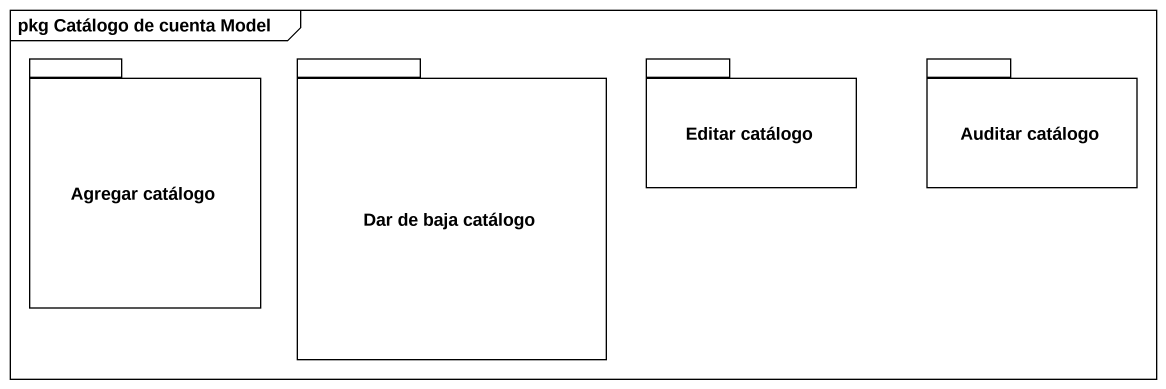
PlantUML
@startuml
mainframe pkg Catálogo de cuenta Model
package "Agregar catálogo" as Agregar_catálogo {
}
package "Dar de baja catálogo" as Dar_de_baja_catálogo {
}
package "Editar catálogo" as Editar_catálogo {
}
package "Auditar catálogo" as Auditar_catálogo {
}
@enduml
